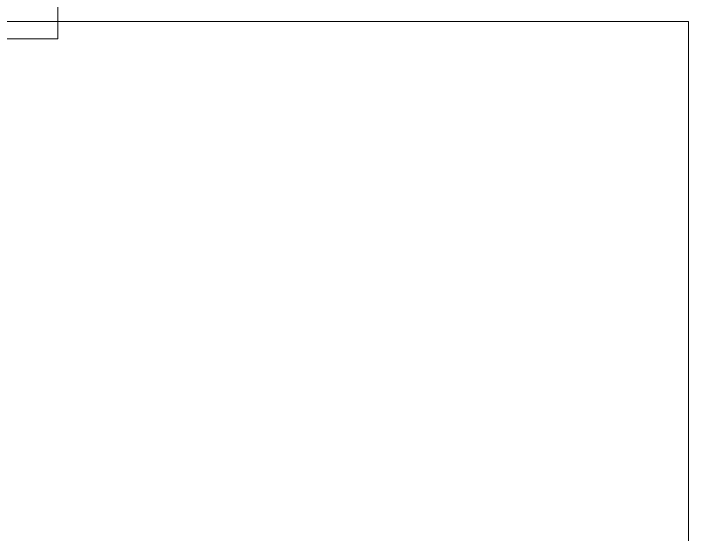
# Model space of a CAD drawing. Extents: x -2598 to 23780, y 0 to 8114.
# Drawn here: x 21737.9 to 21815.8, y 2744 to 2803.9 of the extents above; entities that cross this region are included whole.
import ezdxf

# ---------------------------------------------------------------- set-up
doc = ezdxf.new("R2010")
doc.units = 0
doc.header["$LTSCALE"] = 25
doc.header["$MEASUREMENT"] = 0
doc.layers.get('0').update_dxf_attribs({"color": 9, "lineweight": 9})
for name, color, linetype, lineweight in [('06D', 9, 'Continuous', 9), ('14', 9, 'Continuous', 9), ('35', 9, 'Continuous', 9)]:
    doc.layers.add(name, color=color, linetype=linetype, lineweight=lineweight)

# ---------------------------------------------------------------- blocks, each defined once
blk = doc.blocks.new('fsdfsfsfsfd')
at = {"layer": '06D', "elevation": 0}
blk.add_lwpolyline([(52591.75, -74474.977), (52589.75, -74474.977), (52589.75, -74595.977), (52591.75, -74595.977)], dxfattribs=at)
blk = doc.blocks.new('ÇATI KATI PLANI')
at = {"layer": '14'}
blk.add_lwpolyline([(21743, 2819.3), (21743, 2803), (21745, 2803), (21815.5, 2803), (21815.5, 2743), (21865.5, 2743), (21865.5, 2553), (21889.5, 2553), (21889.5, 2743), (21899.5, 2743), (21899.5, 2803), (22005.5, 2803), (22005.5, 2783), (22024.5, 2783), (22024.5, 2803), (22135.5, 2803), (22135.5, 2783), (22565.5, 2783)], dxfattribs=at)
at = {"rotation": 90}
blk.add_blockref('fsdfsfsfsfd', (-52852.977, -49788.75), dxfattribs=at)

msp = doc.modelspace()

# ---------------------------------------------------------------- linework, layer by layer
at = {"layer": '35'}
msp.add_lwpolyline([(19799.5, 2371), (21815.5, 2371), (21815.5, 2447), (21889.5, 2447), (21889.5, 2553), (21865.5, 2553), (21865.5, 2743), (21815.5, 2743), (21815.5, 2803), (20189.5, 2802.999)], dxfattribs=at)

# ---------------------------------------------------------------- block references
msp.add_blockref('ÇATI KATI PLANI', (0, 0))

doc.saveas('drawing.dxf')
